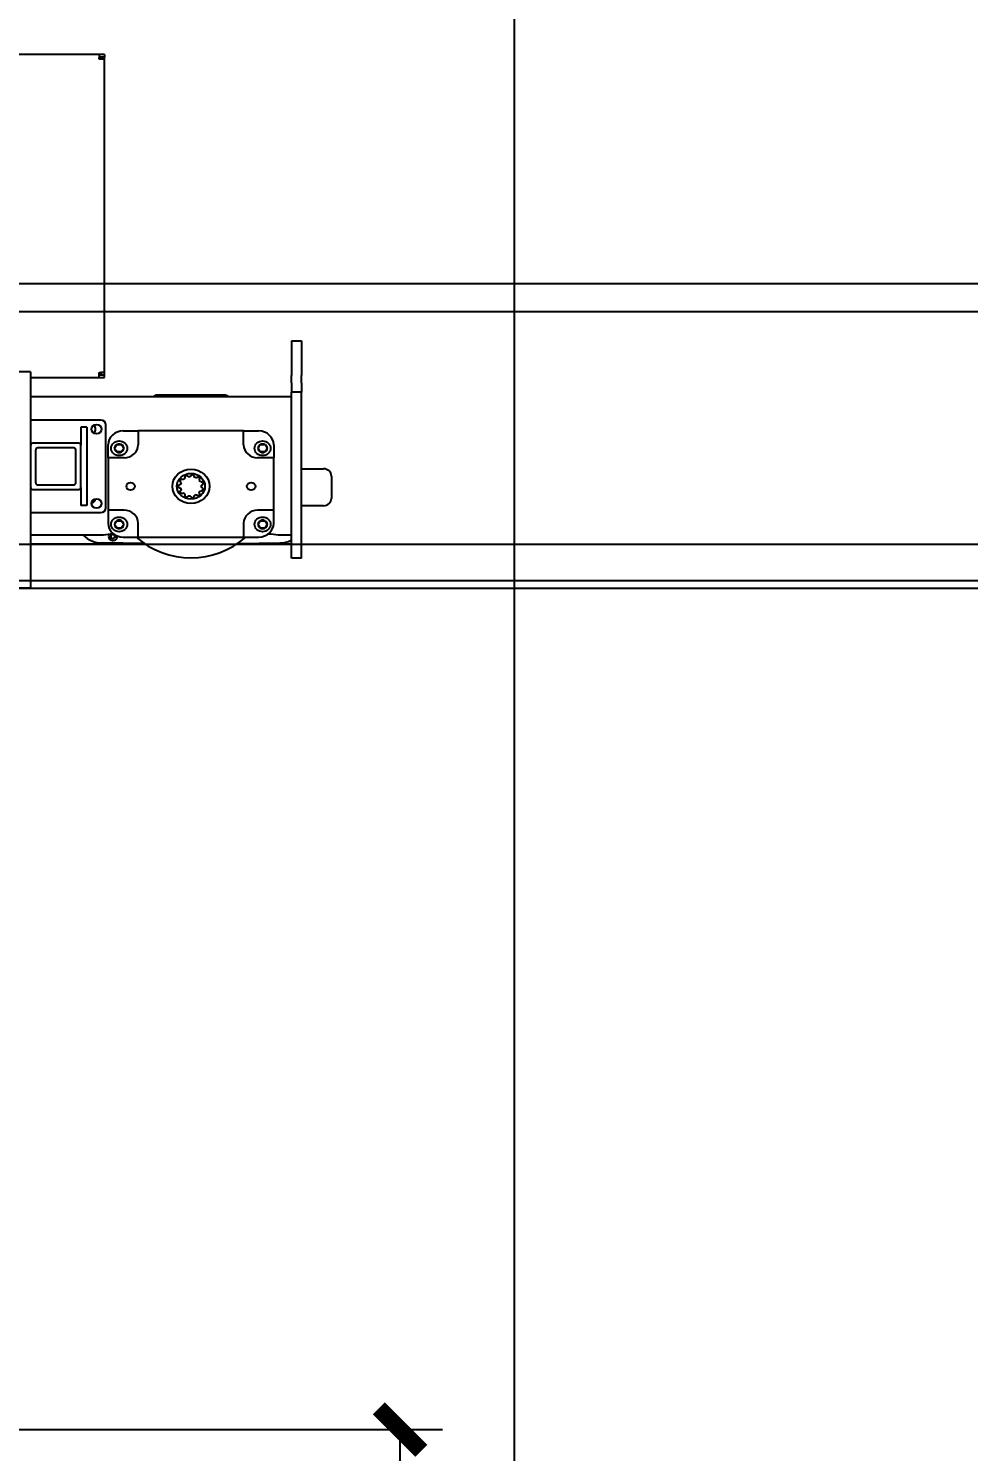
# Model space of a CAD drawing. Extents: x -1899985 to -450366, y 556196 to 2151267.
# Drawn here: x -664817 to -663710, y 580112 to 581788 of the extents above; entities that cross this region are included whole.
import ezdxf

# ---------------------------------------------------------------- set-up
doc = ezdxf.new("R2010")
doc.units = 0
doc.header["$LTSCALE"] = 1000
doc.header["$MEASUREMENT"] = 0
doc.linetypes.add('DOTE', pattern=[2.42, 2, -0.2, 0.02, -0.2])
doc.layers.get('Defpoints').update_dxf_attribs({"color": 210})
for name, color, linetype in [('A-AXIS-DOTE', 14, 'DOTE'), ('A-LIN-V', 9, 'Continuous'), ('N010122-0000118_', 7, 'Continuous'), ('N040301-0000177_', 7, 'Continuous'), ('N040413-0000113_', 7, 'Continuous'), ('N080101-0000117', 7, 'Continuous'), ('N080101-0000135', 7, 'Continuous'), ('N080101-0000141', 7, 'Continuous'), ('N090101-0000018_', 7, 'Continuous'), ('N090104-0000007_', 7, 'Continuous'), ('S-SB', 21, 'Continuous'), ('主', 7, 'Continuous'), ('主梁佹爮鏉', 7, 'Continuous'), ('取电臂1', 7, 'Continuous'), ('取电臂2', 7, 'Continuous'), ('取电臂配件1', 7, 'Continuous')]:
    doc.layers.add(name, color=color, linetype=linetype)
doc.styles.add('_TCH_DIM_T3', font='SIMPLEX', dxfattribs={"width": 0.705882, "bigfont": 'GBCBIG'})
doc.dimstyles.new('_TCH_ARCH&&50', dxfattribs={"dimtxt": 148.75, "dimasz": 50, "dimexe": 50, "dimexo": 50, "dimgap": 63.125, "dimtad": 1, "dimdec": 0, "dimzin": 0, "dimdsep": 46, "dimtxsty": '_TCH_DIM_T3', "dimblk": 'ARCHTICK', "dimcen": 0.09, "dimclrt": 7, "dimazin": 2, "dimtfac": 1, "dimtdec": 0, "dimtix": 1, "dimtmove": 2, "dimatfit": 3, "dimfxl": 0, "dimtolj": 1, "dimtzin": 0, "dimarcsym": 0})

# ---------------------------------------------------------------- blocks, each defined once
blk = doc.blocks.new('w432424324')
at = {"layer": 'A-AXIS-DOTE', "ltscale": 2}
blk.add_line((-759779.7, 577969.1), (-759779.7, 589505.1), dxfattribs=at)
blk = doc.blocks.new('rer34')
at = {"layer": 'A-LIN-V', "color": 1}
for p, q in [((1604014.2, -75770.7), (1595896.1, -75770.7)), ((1598289.9, -75803.4), (1604014.2, -75803.4)), ((1592562.4, -76077.3), (1605899.7, -76077.3)), ((1605899.7, -76120.8), (1598840.1, -76120.8)), ((1594075.6, -76129.5), (1605899.7, -76129.5))]:
    blk.add_line(p, q, dxfattribs=at)
at = {"layer": 'N010122-0000118_', "color": 1, "linetype": 'Continuous'}
for p, q in [((1599581.4, -75964.4), (1599583.8, -75960.2)), ((1599581.4, -75964.4), (1599581.4, -75964.5)), ((1599581.4, -75964.5), (1599581.4, -75964.6)), ((1599583.8, -75968.8), (1599581.4, -75964.6)), ((1599583.9, -75960.2), (1599583.8, -75960.2)), ((1599583.8, -75968.8), (1599583.9, -75968.8)), ((1599584, -75960.2), (1599583.9, -75960.2)), ((1599583.9, -75968.8), (1599584, -75968.8)), ((1599584, -75960.2), (1599588.8, -75960.2)), ((1599588.9, -75960.2), (1599588.8, -75960.2)), ((1599588.8, -75968.8), (1599588.9, -75968.8)), ((1599589, -75960.2), (1599588.9, -75960.2)), ((1599588.9, -75968.8), (1599589, -75968.8)), ((1599589, -75960.2), (1599591.4, -75964.4)), ((1599591.4, -75964.6), (1599589, -75968.8)), ((1599591.4, -75964.5), (1599591.4, -75964.4)), ((1599591.4, -75964.6), (1599591.4, -75964.5)), ((1599736.8, -75964.4), (1599736.7, -75964.5)), ((1599736.7, -75964.5), (1599736.8, -75964.6)), ((1599736.8, -75964.4), (1599739.2, -75960.2)), ((1599739.2, -75968.8), (1599736.8, -75964.6)), ((1599739.3, -75960.2), (1599739.2, -75960.2)), ((1599739.2, -75960.2), (1599739.2, -75960.2)), ((1599739.2, -75968.8), (1599739.2, -75968.8)), ((1599739.2, -75968.8), (1599739.3, -75968.8)), ((1599739.3, -75960.2), (1599744.1, -75960.2)), ((1599744.2, -75960.2), (1599744.1, -75960.2)), ((1599744.1, -75968.8), (1599744.2, -75968.8)), ((1599744.3, -75960.2), (1599744.2, -75960.2)), ((1599744.2, -75968.8), (1599744.3, -75968.8)), ((1599744.3, -75960.2), (1599746.7, -75964.4)), ((1599746.7, -75964.6), (1599744.3, -75968.8)), ((1599746.7, -75964.5), (1599746.7, -75964.4)), ((1599746.7, -75964.6), (1599746.7, -75964.5)), ((1599581.4, -76054.1), (1599583.8, -76049.9)), ((1599583.9, -76049.8), (1599583.8, -76049.9)), ((1599584, -76049.8), (1599583.9, -76049.8)), ((1599584, -76049.8), (1599588.8, -76049.8)), ((1599588.9, -76049.8), (1599588.8, -76049.8)), ((1599589, -76049.9), (1599588.9, -76049.8)), ((1599589, -76049.9), (1599591.4, -76054.1)), ((1599736.8, -76054.1), (1599739.2, -76049.9)), ((1599739.3, -76049.8), (1599739.2, -76049.8)), ((1599739.2, -76049.8), (1599739.2, -76049.9)), ((1599739.3, -76049.8), (1599744.1, -76049.8)), ((1599744.2, -76049.8), (1599744.1, -76049.8)), ((1599744.3, -76049.9), (1599744.2, -76049.8)), ((1599744.3, -76049.9), (1599746.7, -76054.1)), ((1599581.4, -76054.1), (1599581.4, -76054.2)), ((1599581.4, -76054.2), (1599581.4, -76054.3)), ((1599583.8, -76058.4), (1599581.4, -76054.3)), ((1599583.8, -76058.4), (1599583.9, -76058.5)), ((1599583.9, -76058.5), (1599584, -76058.5)), ((1599588.8, -76058.5), (1599588.9, -76058.5)), ((1599588.9, -76058.5), (1599589, -76058.4)), ((1599591.4, -76054.3), (1599589, -76058.4)), ((1599591.4, -76054.2), (1599591.4, -76054.1)), ((1599591.4, -76054.3), (1599591.4, -76054.2)), ((1599736.8, -76054.1), (1599736.7, -76054.2)), ((1599736.7, -76054.2), (1599736.8, -76054.3)), ((1599739.2, -76058.4), (1599736.8, -76054.3)), ((1599739.2, -76058.4), (1599739.2, -76058.5)), ((1599739.2, -76058.5), (1599739.3, -76058.5)), ((1599744.1, -76058.5), (1599744.2, -76058.5)), ((1599744.2, -76058.5), (1599744.3, -76058.4)), ((1599746.7, -76054.3), (1599744.3, -76058.4)), ((1599746.7, -76054.2), (1599746.7, -76054.1)), ((1599746.7, -76054.3), (1599746.7, -76054.2))]:
    blk.add_line(p, q, dxfattribs=at)
for centre in [(1599586.4, -75964.5), (1599741.7, -75964.5), (1599586.4, -76054.2), (1599741.7, -76054.2)]:
    blk.add_circle(centre, 8.7, dxfattribs=at)
for centre, radius, start, end in [((1599586.4, -75964.5), 4.97, 120.9642, 179.0358), ((1599586.4, -75964.5), 4.97, 180.9642, 239.0358), ((1599586.4, -75964.5), 4.97, 60.9642, 119.0358), ((1599586.4, -75964.5), 4.97, 240.9642, 299.0358), ((1599586.4, -77160.8), 1192, 89.884, 90.116), ((1599586.4, -75964.5), 4.97, 0.9642, 59.0358), ((1599586.4, -75964.5), 4.97, 300.9642, 359.0358), ((1599741.7, -75964.5), 4.97, 120.9642, 179.0358), ((1599741.7, -75964.5), 4.97, 180.9642, 239.0358), ((1599741.7, -75964.5), 4.97, 60.9642, 119.0358), ((1599741.7, -75964.5), 4.97, 240.9642, 299.0358), ((1599741.7, -77160.8), 1192, 89.884, 90.116), ((1599741.7, -75964.5), 4.97, 0.9642, 59.0358), ((1599741.7, -75964.5), 4.97, 300.9642, 359.0358), ((1599586.4, -76054.2), 4.97, 120.9642, 179.0358), ((1599586.4, -76054.2), 4.97, 60.9642, 119.0358), ((1599586.4, -76054.2), 4.97, 0.9642, 59.0358), ((1599741.7, -76054.2), 4.97, 120.9642, 179.0358), ((1599741.7, -76054.2), 4.97, 60.9642, 119.0358), ((1599741.7, -76054.2), 4.97, 0.9642, 59.0358), ((1599586.4, -76054.2), 4.97, 180.9642, 239.0358), ((1599586.4, -76054.2), 4.97, 240.9642, 299.0358), ((1599586.4, -77250.5), 1192, 89.884, 90.116), ((1599586.4, -76054.2), 4.97, 300.9642, 359.0358), ((1599741.7, -76054.2), 4.97, 180.9642, 239.0358), ((1599741.7, -76054.2), 4.97, 240.9642, 299.0358), ((1599741.7, -77250.5), 1192, 89.884, 90.116), ((1599741.7, -76054.2), 4.97, 300.9642, 359.0358)]:
    blk.add_arc(centre, radius, start, end, dxfattribs=at)
at = {"layer": 'N040301-0000177_', "color": 1, "linetype": 'Continuous'}
for p, q in [((1599772.8, -75838.1), (1599772.8, -75878.9)), ((1599772.8, -75838.1), (1599783.6, -75838.1)), ((1599783.6, -75838.1), (1599783.6, -75878.9)), ((1599772.8, -75887.6), (1599772.8, -75878.9)), ((1599783.6, -75887.6), (1599783.6, -75878.9)), ((1599772.8, -75887.6), (1599772.8, -75898.5)), ((1599783.6, -75887.6), (1599783.6, -75898.5)), ((1599772.8, -75909.3), (1599772.8, -75898.5)), ((1599783.6, -75898.5), (1599772.8, -75898.5)), ((1599772.8, -75914.2), (1599772.8, -75909.3)), ((1599783.6, -75909.3), (1599783.6, -75898.5)), ((1599783.6, -76083.3), (1599783.6, -75909.3)), ((1599772.8, -76083.3), (1599772.8, -76056.7)), ((1599772.8, -76094.1), (1599772.8, -76083.3)), ((1599783.6, -76094.1), (1599772.8, -76094.1)), ((1599783.6, -76094.1), (1599783.6, -76083.3))]:
    blk.add_line(p, q, dxfattribs=at)
at = {"layer": 'N040413-0000113_', "color": 1, "linetype": 'Continuous'}
for p, q in [((1599772.8, -75903.9), (1599490.6, -75903.9)), ((1599772.8, -75925.6), (1599772.8, -75914.2)), ((1599772.8, -76045.2), (1599772.8, -75925.6)), ((1599772.8, -76056.7), (1599772.8, -76045.2)), ((1599580.5, -76065.6), (1599579.8, -76065.6)), ((1599748.3, -76065.6), (1599747.6, -76065.6)), ((1599569.4, -76067), (1599490.6, -76067)), ((1599772.8, -76067), (1599758.7, -76067))]:
    blk.add_line(p, q, dxfattribs=at)
for centre, radius, start, end in [((1599555.4, -75941.9), 5.49, 307.1806, 52.7288), ((1599555.4, -76023.5), 5.49, 282.328, 351.1882), ((1599579.2, -76100.7), 35.1, 88.986, 106.1217), ((1599748.9, -76100.6), 35, 73.8606, 91.0317)]:
    blk.add_arc(centre, radius, start, end, dxfattribs=at)
at = {"layer": 'N080101-0000117', "color": 1, "linetype": 'Continuous'}
for p, q in [((1599783.6, -75988.7), (1599807.5, -75988.7)), ((1599816.2, -75997.4), (1599816.2, -76023.5)), ((1599807.5, -76032.2), (1599783.6, -76032.2))]:
    blk.add_line(p, q, dxfattribs=at)
for centre, start, end in [((1599807.5, -75997.4), 360, 90), ((1599807.5, -76023.5), 270, 360)]:
    blk.add_arc(centre, 8.7, start, end, dxfattribs=at)
at = {"layer": 'N080101-0000135', "color": 1, "linetype": 'Continuous'}
for p, q in [((1599564.9, -75500.6), (1598869.7, -75500.6)), ((1599564.9, -75500.6), (1599564.9, -75504.7)), ((1599570.6, -75500.6), (1599564.9, -75500.6)), ((1599570.6, -75503.9), (1599564.9, -75503.9)), ((1599566.5, -75504.7), (1599564.9, -75506.3)), ((1599564.9, -75506.3), (1599564.9, -75504.7)), ((1599564.9, -75506.3), (1599566.5, -75504.7)), ((1599566.5, -75506.3), (1599564.9, -75506.3)), ((1599570.6, -75506.3), (1599566.5, -75506.3)), ((1599567.3, -75503.9), (1599570.6, -75503.9)), ((1599567.3, -75506.3), (1599567.3, -75503.9)), ((1599570.6, -75500.6), (1599570.6, -75503.9)), ((1599570.6, -75506.3), (1599570.6, -75503.9)), ((1599570.6, -75875.4), (1599570.6, -75506.3)), ((1599490.6, -75881.1), (1599564.9, -75881.1)), ((1599566.5, -75877), (1599564.9, -75875.4)), ((1599564.9, -75875.4), (1599566.5, -75875.4)), ((1599564.9, -75877), (1599564.9, -75875.4)), ((1599566.5, -75877), (1599564.9, -75875.4)), ((1599564.9, -75881.1), (1599564.9, -75877)), ((1599564.9, -75877.8), (1599570.6, -75877.8)), ((1599564.9, -75881.1), (1599570.6, -75881.1)), ((1599570.6, -75875.4), (1599566.5, -75875.4)), ((1599567.3, -75877.8), (1599567.3, -75875.4)), ((1599567.3, -75877.8), (1599570.6, -75877.8)), ((1599570.6, -75877.8), (1599570.6, -75875.4)), ((1599570.6, -75881.1), (1599570.6, -75877.8))]:
    blk.add_line(p, q, dxfattribs=at)
for points in [[(1599566.5, -75504.7), (1599566.7, -75504.6), (1599566.9, -75504.4), (1599567.2, -75504.2), (1599567.3, -75504), (1599567.3, -75503.9)], [(1599567.3, -75503.9), (1599567.2, -75503.9), (1599567, -75504), (1599566.8, -75504.3), (1599566.6, -75504.5), (1599566.5, -75504.7)], [(1599567.3, -75877.8), (1599567.3, -75877.7), (1599567.2, -75877.5), (1599566.9, -75877.3), (1599566.7, -75877.1), (1599566.5, -75877)], [(1599566.5, -75877), (1599566.6, -75877.2), (1599566.8, -75877.4), (1599567, -75877.7), (1599567.2, -75877.8), (1599567.3, -75877.8)]]:
    blk.add_open_spline(points, degree=3, knots=[0, 0, 0, 0, 0.5, 0.5, 1, 1, 1, 1], dxfattribs=at)
at = {"layer": 'N080101-0000141', "color": 1, "linetype": 'Continuous'}
for p, q in [((1599624.2, -75903.2), (1599623.5, -75903.9)), ((1599637.8, -75901.8), (1599627.5, -75901.8)), ((1599690.3, -75901.8), (1599637.8, -75901.8)), ((1599700.6, -75901.8), (1599690.3, -75901.8)), ((1599704.6, -75903.9), (1599703.9, -75903.2)), ((1599579.6, -76065.8), (1599577.2, -76067.1)), ((1599581.9, -76067.1), (1599579.6, -76065.8)), ((1599613.4, -76076.7), (1599567.9, -76076)), ((1599577.2, -76067.1), (1599577.2, -76069.8)), ((1599577.2, -76069.8), (1599579.6, -76071.2)), ((1599579.6, -76071.2), (1599581.9, -76069.8)), ((1599581.9, -76069.8), (1599581.9, -76067.1)), ((1599714.7, -76076.7), (1599760.2, -76076))]:
    blk.add_line(p, q, dxfattribs=at)
for centre, radius, start, end in [((1599627.5, -75906.5), 4.69, 90, 135), ((1599700.6, -75906.5), 4.69, 45, 90), ((1599579.6, -76068.5), 4.69, 145.6871, 180), ((1599579.6, -76068.5), 2.35, 60, 120), ((1599568.3, -76047.8), 28.2, 222.7614, 269.1549), ((1599579.6, -76068.5), 4.69, 180, 8.5603), ((1599579.6, -76068.5), 2.35, 120, 180), ((1599579.6, -76068.5), 2.35, 180, 240), ((1599579.6, -76068.5), 2.35, 240, 300), ((1599579.6, -76068.5), 2.35, 360, 60), ((1599579.6, -76068.5), 2.35, 300, 360), ((1599759.8, -76047.8), 28.2, 270.8451, 297.3645)]:
    blk.add_arc(centre, radius, start, end, dxfattribs=at)
at = {"layer": 'N090101-0000018_', "color": 1, "linetype": 'Continuous'}
blk.add_circle((1599664.1, -76009.3), 15.2, dxfattribs=at)
for radius, start, end in [(11.4, 125.2677, 136.5505), (11.4, 92.5404, 103.8232), (11.4, 59.8132, 71.0959), (11.4, 27.0859, 38.3687), (11.4, 157.995, 169.2777), (11.4, 190.7223, 202.005), (11.4, 223.4495, 234.7323), (11.4, 288.9041, 300.1868), (11.4, 321.6313, 332.9141), (11.4, 354.3586, 5.6414), (11.4, 256.1768, 267.4596), (84.2, 225.2087, 314.7913)]:
    blk.add_arc((1599664.1, -76009.3), radius, start, end, dxfattribs=at)
for points, knots in [([(1599652.6, -76002), (1599652.6, -76002), (1599652.5, -76002.1), (1599652.5, -76002.1), (1599652.4, -76002.2), (1599652.4, -76002.3), (1599652.3, -76002.4), (1599652.3, -76002.5), (1599652.2, -76002.6), (1599652.1, -76002.8), (1599652.2, -76003), (1599652.2, -76003.1), (1599652.3, -76003.3), (1599652.3, -76003.4), (1599652.4, -76003.5), (1599652.4, -76003.6), (1599652.5, -76003.7), (1599652.5, -76003.8), (1599652.6, -76003.9), (1599652.6, -76003.9), (1599652.7, -76004), (1599652.8, -76004.1), (1599652.8, -76004.3), (1599652.9, -76004.4), (1599653.1, -76004.6), (1599653.2, -76004.7), (1599653.3, -76004.8), (1599653.4, -76004.9), (1599653.4, -76005), (1599653.4, -76005)], [0, 0, 0, 0, 0.030031, 0.057917, 0.085803, 0.113689, 0.141575, 0.169461, 0.197347, 0.264587, 0.333231, 0.367307, 0.400787, 0.433669, 0.465954, 0.497642, 0.528733, 0.559227, 0.589124, 0.618424, 0.647126, 0.675232, 0.72555, 0.777765, 0.827592, 0.87503, 0.920079, 0.96274, 1, 1, 1, 1]), ([(1599655.7, -76001.5), (1599655.7, -76001.4), (1599655.6, -76001.4), (1599655.4, -76001.4), (1599655.3, -76001.3), (1599655.1, -76001.3), (1599654.9, -76001.3), (1599654.8, -76001.2), (1599654.6, -76001.2), (1599654.5, -76001.2), (1599654.4, -76001.2), (1599654.3, -76001.2), (1599654.2, -76001.2), (1599654.1, -76001.2), (1599654, -76001.2), (1599653.9, -76001.2), (1599653.7, -76001.2), (1599653.6, -76001.2), (1599653.5, -76001.2), (1599653.3, -76001.2), (1599653.1, -76001.2), (1599653, -76001.4), (1599652.9, -76001.5), (1599652.9, -76001.6), (1599652.8, -76001.6), (1599652.8, -76001.7), (1599652.7, -76001.8), (1599652.6, -76001.9), (1599652.6, -76001.9), (1599652.6, -76002)], [0, 0, 0, 0, 0.043667, 0.086696, 0.132113, 0.179919, 0.230113, 0.282695, 0.329053, 0.357251, 0.386045, 0.415437, 0.445425, 0.476011, 0.507194, 0.538974, 0.571351, 0.604325, 0.637896, 0.672065, 0.749153, 0.806943, 0.834829, 0.862715, 0.890601, 0.918487, 0.946373, 0.974259, 1, 1, 1, 1]), ([(1599658.4, -75996.9), (1599658.4, -75997), (1599658.3, -75997), (1599658.2, -75997), (1599658.1, -75997.1), (1599658, -75997.1), (1599657.9, -75997.2), (1599657.9, -75997.2), (1599657.7, -75997.3), (1599657.6, -75997.4), (1599657.5, -75997.6), (1599657.5, -75997.7), (1599657.5, -75997.9), (1599657.4, -75998), (1599657.4, -75998.1), (1599657.4, -75998.2), (1599657.4, -75998.3), (1599657.4, -75998.4), (1599657.4, -75998.5), (1599657.4, -75998.6), (1599657.4, -75998.7), (1599657.4, -75998.9), (1599657.4, -75999), (1599657.4, -75999.2), (1599657.4, -75999.4), (1599657.4, -75999.5), (1599657.4, -75999.7), (1599657.4, -75999.9), (1599657.4, -75999.9), (1599657.4, -76000)], [0, 0, 0, 0, 0.030031, 0.057917, 0.085803, 0.113689, 0.141575, 0.169461, 0.197347, 0.264587, 0.333231, 0.367307, 0.400787, 0.433669, 0.465954, 0.497642, 0.528733, 0.559227, 0.589124, 0.618424, 0.647126, 0.675232, 0.72555, 0.777765, 0.827592, 0.87503, 0.920079, 0.96274, 1, 1, 1, 1]), ([(1599661.3, -75998.2), (1599661.3, -75998.2), (1599661.2, -75998.1), (1599661.1, -75998), (1599661, -75997.9), (1599660.9, -75997.7), (1599660.8, -75997.6), (1599660.6, -75997.5), (1599660.5, -75997.4), (1599660.4, -75997.3), (1599660.3, -75997.3), (1599660.3, -75997.2), (1599660.2, -75997.1), (1599660.1, -75997.1), (1599660, -75997), (1599659.9, -75996.9), (1599659.8, -75996.9), (1599659.7, -75996.8), (1599659.6, -75996.8), (1599659.5, -75996.7), (1599659.3, -75996.6), (1599659.1, -75996.7), (1599658.9, -75996.7), (1599658.8, -75996.7), (1599658.8, -75996.8), (1599658.7, -75996.8), (1599658.6, -75996.9), (1599658.5, -75996.9), (1599658.4, -75996.9), (1599658.4, -75996.9)], [0, 0, 0, 0, 0.043667, 0.086696, 0.132113, 0.179919, 0.230113, 0.282695, 0.329053, 0.357251, 0.386045, 0.415437, 0.445425, 0.476011, 0.507194, 0.538974, 0.571351, 0.604325, 0.637896, 0.672065, 0.749153, 0.806943, 0.834829, 0.862715, 0.890601, 0.918487, 0.946373, 0.974259, 1, 1, 1, 1]), ([(1599666, -75995.9), (1599666, -75995.8), (1599665.9, -75995.8), (1599665.8, -75995.8), (1599665.7, -75995.8), (1599665.6, -75995.8), (1599665.5, -75995.8), (1599665.4, -75995.8), (1599665.3, -75995.8), (1599665.1, -75995.8), (1599664.9, -75995.9), (1599664.8, -75996), (1599664.7, -75996.1), (1599664.6, -75996.2), (1599664.6, -75996.3), (1599664.5, -75996.4), (1599664.4, -75996.5), (1599664.3, -75996.5), (1599664.3, -75996.6), (1599664.2, -75996.7), (1599664.2, -75996.8), (1599664.1, -75996.9), (1599664, -75997), (1599663.9, -75997.2), (1599663.8, -75997.3), (1599663.7, -75997.5), (1599663.7, -75997.6), (1599663.6, -75997.8), (1599663.6, -75997.9), (1599663.6, -75997.9)], [0, 0, 0, 0, 0.030031, 0.057917, 0.085803, 0.113689, 0.141575, 0.169461, 0.197347, 0.264587, 0.333231, 0.367307, 0.400787, 0.433669, 0.465954, 0.497642, 0.528733, 0.559227, 0.589124, 0.618424, 0.647126, 0.675232, 0.72555, 0.777765, 0.827592, 0.87503, 0.920079, 0.96274, 1, 1, 1, 1]), ([(1599667.8, -75998.5), (1599667.8, -75998.5), (1599667.7, -75998.4), (1599667.7, -75998.2), (1599667.7, -75998), (1599667.7, -75997.9), (1599667.6, -75997.7), (1599667.6, -75997.5), (1599667.5, -75997.4), (1599667.5, -75997.3), (1599667.5, -75997.2), (1599667.4, -75997.1), (1599667.4, -75997), (1599667.3, -75996.9), (1599667.3, -75996.8), (1599667.3, -75996.7), (1599667.2, -75996.6), (1599667.2, -75996.4), (1599667.1, -75996.3), (1599667, -75996.2), (1599666.9, -75996), (1599666.7, -75996), (1599666.6, -75995.9), (1599666.5, -75995.9), (1599666.4, -75995.9), (1599666.3, -75995.9), (1599666.2, -75995.9), (1599666.1, -75995.9), (1599666, -75995.9), (1599666, -75995.9)], [0, 0, 0, 0, 0.043667, 0.086696, 0.132113, 0.179919, 0.230113, 0.282695, 0.329053, 0.357251, 0.386045, 0.415437, 0.445425, 0.476011, 0.507194, 0.538974, 0.571351, 0.604325, 0.637896, 0.672065, 0.749153, 0.806943, 0.834829, 0.862715, 0.890601, 0.918487, 0.946373, 0.974259, 1, 1, 1, 1]), ([(1599673, -75999), (1599673, -75999), (1599672.9, -75999), (1599672.8, -75998.9), (1599672.8, -75998.8), (1599672.7, -75998.8), (1599672.6, -75998.7), (1599672.5, -75998.7), (1599672.4, -75998.6), (1599672.2, -75998.5), (1599672, -75998.5), (1599671.9, -75998.5), (1599671.8, -75998.6), (1599671.6, -75998.6), (1599671.5, -75998.6), (1599671.4, -75998.7), (1599671.3, -75998.7), (1599671.2, -75998.7), (1599671.1, -75998.8), (1599671, -75998.8), (1599670.9, -75998.8), (1599670.8, -75998.9), (1599670.7, -75999), (1599670.5, -75999), (1599670.3, -75999.1), (1599670.2, -75999.2), (1599670.1, -75999.3), (1599669.9, -75999.4), (1599669.9, -75999.4), (1599669.8, -75999.4)], [0, 0, 0, 0, 0.030031, 0.057917, 0.085803, 0.113689, 0.141575, 0.169461, 0.197347, 0.264587, 0.333231, 0.367307, 0.400787, 0.433669, 0.465954, 0.497642, 0.528733, 0.559227, 0.589124, 0.618424, 0.647126, 0.675232, 0.72555, 0.777765, 0.827592, 0.87503, 0.920079, 0.96274, 1, 1, 1, 1]), ([(1599673, -76002.2), (1599673.1, -76002.2), (1599673.1, -76002.1), (1599673.2, -76001.9), (1599673.2, -76001.8), (1599673.3, -76001.6), (1599673.3, -76001.5), (1599673.4, -76001.3), (1599673.4, -76001.2), (1599673.5, -76001), (1599673.5, -76000.9), (1599673.5, -76000.8), (1599673.5, -76000.7), (1599673.6, -76000.6), (1599673.6, -76000.5), (1599673.6, -76000.4), (1599673.6, -76000.3), (1599673.6, -76000.2), (1599673.6, -76000.1), (1599673.7, -75999.9), (1599673.7, -75999.7), (1599673.5, -75999.5), (1599673.4, -75999.4), (1599673.3, -75999.4), (1599673.3, -75999.3), (1599673.2, -75999.2), (1599673.1, -75999.2), (1599673.1, -75999.1), (1599673, -75999.1), (1599673, -75999)], [0, 0, 0, 0, 0.043667, 0.086696, 0.132113, 0.179919, 0.230113, 0.282695, 0.329053, 0.357251, 0.386045, 0.415437, 0.445425, 0.476011, 0.507194, 0.538974, 0.571351, 0.604325, 0.637896, 0.672065, 0.749153, 0.806943, 0.834829, 0.862715, 0.890601, 0.918487, 0.946373, 0.974259, 1, 1, 1, 1]), ([(1599677.1, -76005.5), (1599677.1, -76005.5), (1599677.1, -76005.4), (1599677.1, -76005.3), (1599677, -76005.2), (1599677, -76005.1), (1599677, -76005), (1599677, -76004.9), (1599676.9, -76004.8), (1599676.8, -76004.6), (1599676.6, -76004.5), (1599676.5, -76004.5), (1599676.4, -76004.4), (1599676.2, -76004.4), (1599676.1, -76004.4), (1599676, -76004.3), (1599675.9, -76004.3), (1599675.8, -76004.3), (1599675.7, -76004.3), (1599675.6, -76004.2), (1599675.5, -76004.2), (1599675.4, -76004.2), (1599675.2, -76004.2), (1599675, -76004.2), (1599674.9, -76004.1), (1599674.7, -76004.1), (1599674.5, -76004.1), (1599674.4, -76004.1), (1599674.3, -76004.1), (1599674.3, -76004.1)], [0, 0, 0, 0, 0.030031, 0.057917, 0.085803, 0.113689, 0.141575, 0.169461, 0.197347, 0.264587, 0.333231, 0.367307, 0.400787, 0.433669, 0.465954, 0.497642, 0.528733, 0.559227, 0.589124, 0.618424, 0.647126, 0.675232, 0.72555, 0.777765, 0.827592, 0.87503, 0.920079, 0.96274, 1, 1, 1, 1]), ([(1599652.8, -76007.2), (1599652.8, -76007.2), (1599652.7, -76007.2), (1599652.5, -76007.3), (1599652.4, -76007.3), (1599652.2, -76007.4), (1599652, -76007.5), (1599651.9, -76007.5), (1599651.7, -76007.6), (1599651.6, -76007.7), (1599651.5, -76007.7), (1599651.4, -76007.8), (1599651.3, -76007.8), (1599651.2, -76007.9), (1599651.2, -76007.9), (1599651.1, -76008), (1599651, -76008), (1599650.9, -76008.1), (1599650.8, -76008.2), (1599650.6, -76008.3), (1599650.5, -76008.4), (1599650.4, -76008.6), (1599650.4, -76008.7), (1599650.4, -76008.8), (1599650.4, -76008.9), (1599650.4, -76009), (1599650.4, -76009.1), (1599650.4, -76009.2), (1599650.4, -76009.3), (1599650.4, -76009.3)], [0, 0, 0, 0, 0.043667, 0.086696, 0.132113, 0.179919, 0.230113, 0.282695, 0.329053, 0.357251, 0.386045, 0.415437, 0.445425, 0.476011, 0.507194, 0.538974, 0.571351, 0.604325, 0.637896, 0.672065, 0.749153, 0.806943, 0.834829, 0.862715, 0.890601, 0.918487, 0.946373, 0.974259, 1, 1, 1, 1]), ([(1599650.4, -76009.3), (1599650.4, -76009.4), (1599650.4, -76009.4), (1599650.4, -76009.5), (1599650.4, -76009.6), (1599650.4, -76009.7), (1599650.4, -76009.8), (1599650.4, -76009.9), (1599650.4, -76010.1), (1599650.5, -76010.3), (1599650.6, -76010.4), (1599650.8, -76010.5), (1599650.9, -76010.6), (1599651, -76010.6), (1599651.1, -76010.7), (1599651.2, -76010.8), (1599651.3, -76010.8), (1599651.4, -76010.9), (1599651.5, -76010.9), (1599651.5, -76011), (1599651.6, -76011), (1599651.8, -76011.1), (1599651.9, -76011.1), (1599652.1, -76011.2), (1599652.2, -76011.3), (1599652.4, -76011.3), (1599652.5, -76011.4), (1599652.7, -76011.4), (1599652.8, -76011.5), (1599652.8, -76011.5)], [0, 0, 0, 0, 0.030031, 0.057917, 0.085803, 0.113689, 0.141575, 0.169461, 0.197347, 0.264587, 0.333231, 0.367307, 0.400787, 0.433669, 0.465954, 0.497642, 0.528733, 0.559227, 0.589124, 0.618424, 0.647126, 0.675232, 0.72555, 0.777765, 0.827592, 0.87503, 0.920079, 0.96274, 1, 1, 1, 1]), ([(1599653.4, -76013.6), (1599653.4, -76013.7), (1599653.3, -76013.7), (1599653.2, -76013.9), (1599653.1, -76014), (1599653, -76014.1), (1599652.9, -76014.3), (1599652.8, -76014.4), (1599652.8, -76014.5), (1599652.7, -76014.7), (1599652.6, -76014.7), (1599652.6, -76014.8), (1599652.5, -76014.9), (1599652.5, -76015), (1599652.4, -76015.1), (1599652.4, -76015.2), (1599652.3, -76015.3), (1599652.3, -76015.4), (1599652.2, -76015.6), (1599652.2, -76015.7), (1599652.1, -76015.9), (1599652.2, -76016.1), (1599652.3, -76016.2), (1599652.3, -76016.3), (1599652.4, -76016.4), (1599652.4, -76016.5), (1599652.5, -76016.5), (1599652.5, -76016.6), (1599652.6, -76016.7), (1599652.6, -76016.7)], [0, 0, 0, 0, 0.043667, 0.086696, 0.132113, 0.179919, 0.230113, 0.282695, 0.329053, 0.357251, 0.386045, 0.415437, 0.445425, 0.476011, 0.507194, 0.538974, 0.571351, 0.604325, 0.637896, 0.672065, 0.749153, 0.806943, 0.834829, 0.862715, 0.890601, 0.918487, 0.946373, 0.974259, 1, 1, 1, 1]), ([(1599652.6, -76016.7), (1599652.6, -76016.7), (1599652.7, -76016.8), (1599652.7, -76016.9), (1599652.8, -76017), (1599652.8, -76017), (1599652.9, -76017.1), (1599652.9, -76017.2), (1599653, -76017.3), (1599653.2, -76017.5), (1599653.4, -76017.5), (1599653.5, -76017.5), (1599653.6, -76017.5), (1599653.8, -76017.5), (1599653.9, -76017.5), (1599654, -76017.5), (1599654.1, -76017.5), (1599654.2, -76017.5), (1599654.3, -76017.5), (1599654.4, -76017.5), (1599654.5, -76017.5), (1599654.6, -76017.5), (1599654.8, -76017.4), (1599655, -76017.4), (1599655.2, -76017.4), (1599655.3, -76017.3), (1599655.5, -76017.3), (1599655.6, -76017.3), (1599655.7, -76017.2), (1599655.7, -76017.2)], [0, 0, 0, 0, 0.030031, 0.057917, 0.085803, 0.113689, 0.141575, 0.169461, 0.197347, 0.264587, 0.333231, 0.367307, 0.400787, 0.433669, 0.465954, 0.497642, 0.528733, 0.559227, 0.589124, 0.618424, 0.647126, 0.675232, 0.72555, 0.777765, 0.827592, 0.87503, 0.920079, 0.96274, 1, 1, 1, 1]), ([(1599657.4, -76018.7), (1599657.4, -76018.7), (1599657.4, -76018.8), (1599657.4, -76019), (1599657.4, -76019.2), (1599657.4, -76019.3), (1599657.4, -76019.5), (1599657.4, -76019.7), (1599657.4, -76019.8), (1599657.4, -76020), (1599657.4, -76020.1), (1599657.4, -76020.2), (1599657.4, -76020.3), (1599657.4, -76020.4), (1599657.4, -76020.5), (1599657.4, -76020.6), (1599657.4, -76020.7), (1599657.5, -76020.8), (1599657.5, -76021), (1599657.5, -76021.1), (1599657.6, -76021.3), (1599657.7, -76021.4), (1599657.9, -76021.5), (1599658, -76021.5), (1599658, -76021.6), (1599658.1, -76021.6), (1599658.2, -76021.7), (1599658.3, -76021.7), (1599658.4, -76021.7), (1599658.4, -76021.7)], [0, 0, 0, 0, 0.043667, 0.086696, 0.132113, 0.179919, 0.230113, 0.282695, 0.329053, 0.357251, 0.386045, 0.415437, 0.445425, 0.476011, 0.507194, 0.538974, 0.571351, 0.604325, 0.637896, 0.672065, 0.749153, 0.806943, 0.834829, 0.862715, 0.890601, 0.918487, 0.946373, 0.974259, 1, 1, 1, 1]), ([(1599669.8, -76019.2), (1599669.9, -76019.3), (1599669.9, -76019.3), (1599670.1, -76019.4), (1599670.2, -76019.5), (1599670.4, -76019.6), (1599670.5, -76019.7), (1599670.7, -76019.7), (1599670.8, -76019.8), (1599670.9, -76019.8), (1599671, -76019.9), (1599671.1, -76019.9), (1599671.2, -76019.9), (1599671.3, -76020), (1599671.4, -76020), (1599671.5, -76020.1), (1599671.7, -76020.1), (1599671.8, -76020.1), (1599671.9, -76020.2), (1599672.1, -76020.2), (1599672.3, -76020.2), (1599672.4, -76020.1), (1599672.5, -76020), (1599672.6, -76020), (1599672.7, -76019.9), (1599672.8, -76019.8), (1599672.8, -76019.8), (1599672.9, -76019.7), (1599673, -76019.7), (1599673, -76019.6)], [0, 0, 0, 0, 0.043667, 0.086696, 0.132113, 0.179919, 0.230113, 0.282695, 0.329053, 0.357251, 0.386045, 0.415437, 0.445425, 0.476011, 0.507194, 0.538974, 0.571351, 0.604325, 0.637896, 0.672065, 0.749153, 0.806943, 0.834829, 0.862715, 0.890601, 0.918487, 0.946373, 0.974259, 1, 1, 1, 1]), ([(1599673, -76019.6), (1599673, -76019.6), (1599673.1, -76019.6), (1599673.1, -76019.5), (1599673.2, -76019.4), (1599673.3, -76019.4), (1599673.4, -76019.3), (1599673.4, -76019.2), (1599673.5, -76019.1), (1599673.7, -76019), (1599673.7, -76018.8), (1599673.6, -76018.6), (1599673.6, -76018.5), (1599673.6, -76018.4), (1599673.6, -76018.3), (1599673.6, -76018.1), (1599673.6, -76018), (1599673.5, -76017.9), (1599673.5, -76017.8), (1599673.5, -76017.7), (1599673.5, -76017.6), (1599673.4, -76017.5), (1599673.4, -76017.4), (1599673.3, -76017.2), (1599673.3, -76017), (1599673.2, -76016.9), (1599673.2, -76016.7), (1599673.1, -76016.6), (1599673.1, -76016.5), (1599673, -76016.4)], [0, 0, 0, 0, 0.030031, 0.057917, 0.085803, 0.113689, 0.141575, 0.169461, 0.197347, 0.264587, 0.333231, 0.367307, 0.400787, 0.433669, 0.465954, 0.497642, 0.528733, 0.559227, 0.589124, 0.618424, 0.647126, 0.675232, 0.72555, 0.777765, 0.827592, 0.87503, 0.920079, 0.96274, 1, 1, 1, 1]), ([(1599674.3, -76014.6), (1599674.3, -76014.6), (1599674.4, -76014.6), (1599674.6, -76014.6), (1599674.7, -76014.5), (1599674.9, -76014.5), (1599675.1, -76014.5), (1599675.3, -76014.5), (1599675.4, -76014.5), (1599675.5, -76014.4), (1599675.6, -76014.4), (1599675.7, -76014.4), (1599675.8, -76014.4), (1599675.9, -76014.4), (1599676, -76014.3), (1599676.2, -76014.3), (1599676.3, -76014.3), (1599676.4, -76014.2), (1599676.5, -76014.2), (1599676.7, -76014.2), (1599676.8, -76014.1), (1599676.9, -76013.9), (1599677, -76013.7), (1599677, -76013.6), (1599677, -76013.6), (1599677.1, -76013.5), (1599677.1, -76013.4), (1599677.1, -76013.3), (1599677.1, -76013.2), (1599677.1, -76013.2)], [0, 0, 0, 0, 0.043667, 0.086696, 0.132113, 0.179919, 0.230113, 0.282695, 0.329053, 0.357251, 0.386045, 0.415437, 0.445425, 0.476011, 0.507194, 0.538974, 0.571351, 0.604325, 0.637896, 0.672065, 0.749153, 0.806943, 0.834829, 0.862715, 0.890601, 0.918487, 0.946373, 0.974259, 1, 1, 1, 1]), ([(1599675.5, -76008.2), (1599675.5, -76008.2), (1599675.6, -76008.1), (1599675.7, -76008), (1599675.8, -76008), (1599676, -76007.9), (1599676.1, -76007.7), (1599676.3, -76007.6), (1599676.4, -76007.5), (1599676.5, -76007.4), (1599676.5, -76007.4), (1599676.6, -76007.3), (1599676.7, -76007.2), (1599676.8, -76007.1), (1599676.8, -76007.1), (1599676.9, -76007), (1599677, -76006.9), (1599677.1, -76006.8), (1599677.1, -76006.7), (1599677.3, -76006.6), (1599677.4, -76006.4), (1599677.3, -76006.2), (1599677.3, -76006.1), (1599677.3, -76006), (1599677.2, -76005.9), (1599677.2, -76005.8), (1599677.2, -76005.7), (1599677.2, -76005.6), (1599677.1, -76005.5), (1599677.1, -76005.5)], [0, 0, 0, 0, 0.043667, 0.086696, 0.132113, 0.179919, 0.230113, 0.282695, 0.329053, 0.357251, 0.386045, 0.415437, 0.445425, 0.476011, 0.507194, 0.538974, 0.571351, 0.604325, 0.637896, 0.672065, 0.749153, 0.806943, 0.834829, 0.862715, 0.890601, 0.918487, 0.946373, 0.974259, 1, 1, 1, 1]), ([(1599677.1, -76013.2), (1599677.1, -76013.1), (1599677.2, -76013.1), (1599677.2, -76013), (1599677.2, -76012.9), (1599677.2, -76012.8), (1599677.3, -76012.7), (1599677.3, -76012.6), (1599677.3, -76012.5), (1599677.4, -76012.3), (1599677.2, -76012.1), (1599677.1, -76012), (1599677.1, -76011.9), (1599677, -76011.8), (1599676.9, -76011.7), (1599676.8, -76011.6), (1599676.8, -76011.5), (1599676.7, -76011.4), (1599676.6, -76011.4), (1599676.5, -76011.3), (1599676.5, -76011.2), (1599676.4, -76011.1), (1599676.2, -76011), (1599676.1, -76010.9), (1599676, -76010.8), (1599675.8, -76010.7), (1599675.7, -76010.6), (1599675.6, -76010.5), (1599675.5, -76010.5), (1599675.5, -76010.5)], [0, 0, 0, 0, 0.030031, 0.057917, 0.085803, 0.113689, 0.141575, 0.169461, 0.197347, 0.264587, 0.333231, 0.367307, 0.400787, 0.433669, 0.465954, 0.497642, 0.528733, 0.559227, 0.589124, 0.618424, 0.647126, 0.675232, 0.72555, 0.777765, 0.827592, 0.87503, 0.920079, 0.96274, 1, 1, 1, 1]), ([(1599658.4, -76021.7), (1599658.4, -76021.8), (1599658.5, -76021.8), (1599658.6, -76021.8), (1599658.7, -76021.9), (1599658.8, -76021.9), (1599658.9, -76021.9), (1599659, -76022), (1599659.1, -76022), (1599659.3, -76022.1), (1599659.5, -76022), (1599659.6, -76021.9), (1599659.7, -76021.8), (1599659.8, -76021.8), (1599659.9, -76021.7), (1599660, -76021.7), (1599660.1, -76021.6), (1599660.2, -76021.5), (1599660.3, -76021.5), (1599660.3, -76021.4), (1599660.4, -76021.3), (1599660.5, -76021.3), (1599660.6, -76021.2), (1599660.8, -76021), (1599660.9, -76020.9), (1599661, -76020.8), (1599661.1, -76020.7), (1599661.2, -76020.6), (1599661.3, -76020.5), (1599661.3, -76020.5)], [0, 0, 0, 0, 0.030031, 0.057917, 0.085803, 0.113689, 0.141575, 0.169461, 0.197347, 0.264587, 0.333231, 0.367307, 0.400787, 0.433669, 0.465954, 0.497642, 0.528733, 0.559227, 0.589124, 0.618424, 0.647126, 0.675232, 0.72555, 0.777765, 0.827592, 0.87503, 0.920079, 0.96274, 1, 1, 1, 1]), ([(1599663.6, -76020.8), (1599663.6, -76020.8), (1599663.6, -76020.9), (1599663.7, -76021.1), (1599663.8, -76021.2), (1599663.8, -76021.4), (1599663.9, -76021.5), (1599664, -76021.7), (1599664.1, -76021.8), (1599664.2, -76021.9), (1599664.2, -76022), (1599664.3, -76022.1), (1599664.4, -76022.1), (1599664.4, -76022.2), (1599664.5, -76022.3), (1599664.6, -76022.4), (1599664.6, -76022.5), (1599664.7, -76022.6), (1599664.8, -76022.7), (1599664.9, -76022.8), (1599665.1, -76022.9), (1599665.3, -76022.9), (1599665.4, -76022.9), (1599665.5, -76022.9), (1599665.6, -76022.9), (1599665.7, -76022.9), (1599665.8, -76022.9), (1599665.9, -76022.8), (1599666, -76022.8), (1599666, -76022.8)], [0, 0, 0, 0, 0.043667, 0.086696, 0.132113, 0.179919, 0.230113, 0.282695, 0.329053, 0.357251, 0.386045, 0.415437, 0.445425, 0.476011, 0.507194, 0.538974, 0.571351, 0.604325, 0.637896, 0.672065, 0.749153, 0.806943, 0.834829, 0.862715, 0.890601, 0.918487, 0.946373, 0.974259, 1, 1, 1, 1]), ([(1599666, -76022.8), (1599666, -76022.8), (1599666.1, -76022.8), (1599666.2, -76022.8), (1599666.3, -76022.8), (1599666.4, -76022.8), (1599666.5, -76022.7), (1599666.6, -76022.7), (1599666.7, -76022.7), (1599666.9, -76022.6), (1599667, -76022.5), (1599667.1, -76022.3), (1599667.2, -76022.2), (1599667.2, -76022.1), (1599667.3, -76022), (1599667.3, -76021.9), (1599667.3, -76021.8), (1599667.4, -76021.7), (1599667.4, -76021.6), (1599667.5, -76021.5), (1599667.5, -76021.4), (1599667.5, -76021.3), (1599667.6, -76021.1), (1599667.6, -76021), (1599667.7, -76020.8), (1599667.7, -76020.6), (1599667.7, -76020.5), (1599667.8, -76020.3), (1599667.8, -76020.2), (1599667.8, -76020.2)], [0, 0, 0, 0, 0.030031, 0.057917, 0.085803, 0.113689, 0.141575, 0.169461, 0.197347, 0.264587, 0.333231, 0.367307, 0.400787, 0.433669, 0.465954, 0.497642, 0.528733, 0.559227, 0.589124, 0.618424, 0.647126, 0.675232, 0.72555, 0.777765, 0.827592, 0.87503, 0.920079, 0.96274, 1, 1, 1, 1])]:
    blk.add_open_spline(points, degree=3, knots=knots, dxfattribs=at)
at = {"layer": 'N090104-0000007_', "color": 1, "linetype": 'Continuous'}
for p, q in [((1599590.7, -75944.1), (1599607, -75944.1)), ((1599607, -75944.1), (1599607, -75960.4)), ((1599721.1, -75944.1), (1599607, -75944.1)), ((1599721.1, -75960.4), (1599721.1, -75944.1)), ((1599721.1, -75944.1), (1599737.4, -75944.1)), ((1599574.4, -75975.6), (1599574.4, -75960.4)), ((1599753.7, -75960.4), (1599753.7, -75975.6)), ((1599574.4, -75975.6), (1599574.4, -76037.6)), ((1599591.8, -75975.6), (1599574.4, -75975.6)), ((1599753.7, -75975.6), (1599736.3, -75975.6)), ((1599753.7, -76037.6), (1599753.7, -75975.6)), ((1599574.4, -76037.6), (1599574.4, -76052.8)), ((1599591.8, -76037.6), (1599574.4, -76037.6)), ((1599753.7, -76037.6), (1599736.3, -76037.6)), ((1599753.7, -76052.8), (1599753.7, -76037.6)), ((1599607, -76069.1), (1599607, -76052.8)), ((1599721.1, -76052.8), (1599721.1, -76069.1)), ((1599590.7, -76069.1), (1599607, -76069.1)), ((1599607, -76069.1), (1599721.1, -76069.1)), ((1599721.1, -76069.1), (1599737.4, -76069.1))]:
    blk.add_line(p, q, dxfattribs=at)
for centre, radius in [((1599664.1, -76009.3), 20.1), ((1599598.8, -76009.3), 4.55), ((1599729.3, -76009.3), 4.55)]:
    blk.add_circle(centre, radius, dxfattribs=at)
for centre, radius, start, end in [((1599590.7, -75960.4), 16.3, 90, 180), ((1599737.4, -75960.4), 16.3, 0, 90), ((1599591.8, -75960.4), 15.2, 270, 0), ((1599736.3, -75960.4), 15.2, 180, 270), ((1599591.8, -76052.8), 15.2, 0, 90), ((1599736.3, -76052.8), 15.2, 90, 180), ((1599590.7, -76052.8), 16.3, 180, 270), ((1599737.4, -76052.8), 16.3, 270, 0)]:
    blk.add_arc(centre, radius, start, end, dxfattribs=at)
at = {"layer": '主', "color": 1, "linetype": 'Continuous'}
for p, q in [((1599614.2, -76077.3), (1599490.6, -76077.3)), ((1599772.8, -76077.3), (1599713.9, -76077.3))]:
    blk.add_line(p, q, dxfattribs=at)
at = {"layer": '主梁佹爮鏉', "color": 1, "linetype": 'Continuous'}
for p, q in [((1599490.6, -76077.3), (1599614.2, -76077.3)), ((1599713.9, -76077.3), (1599772.8, -76077.3))]:
    blk.add_line(p, q, dxfattribs=at)
at = {"layer": '取电臂1', "color": 1, "linetype": 'Continuous'}
for p, q in [((1599566.7, -75931.4), (1599490.6, -75931.4)), ((1599572.1, -76034.7), (1599572.1, -75936.9)), ((1599490.6, -75960.8), (1599490.6, -76010.8)), ((1599542.8, -75958.6), (1599492.8, -75958.6)), ((1599496, -75966.2), (1599496, -76005.4)), ((1599537.3, -75964.1), (1599498.2, -75964.1)), ((1599539.5, -76005.4), (1599539.5, -75966.2)), ((1599545, -76010.8), (1599545, -75960.8)), ((1599492.8, -76013), (1599542.8, -76013)), ((1599498.2, -76007.5), (1599537.3, -76007.5)), ((1599490.6, -76040.1), (1599566.7, -76040.1))]:
    blk.add_line(p, q, dxfattribs=at)
for centre in [(1599561.9, -75942), (1599561.9, -76029.6)]:
    blk.add_circle(centre, 5.43, dxfattribs=at)
for centre, radius, start, end in [((1599566.7, -75936.9), 5.43, 0, 90), ((1599492.8, -75960.8), 2.17, 90, 180), ((1599498.2, -75966.2), 2.17, 90, 180), ((1599537.3, -75966.2), 2.17, 360, 90), ((1599542.8, -75960.8), 2.17, 0, 90), ((1599492.8, -76010.8), 2.17, 180, 270), ((1599498.2, -76005.4), 2.17, 180, 270), ((1599537.3, -76005.4), 2.17, 270, 360), ((1599542.8, -76010.8), 2.17, 270, 360), ((1599566.7, -76034.7), 5.43, 270, 0)]:
    blk.add_arc(centre, radius, start, end, dxfattribs=at)
at = {"layer": '取电臂2', "color": 1, "linetype": 'Continuous'}
for p, q in [((1599488.4, -75874.6), (1599438.4, -75874.6)), ((1599490.6, -75874.6), (1599488.4, -75874.6)), ((1599490.6, -75874.6), (1599490.6, -75960.8)), ((1599490.6, -76010.8), (1599490.6, -76129.5)), ((1599488.4, -76129.5), (1599438.4, -76129.5)), ((1599490.6, -76129.5), (1599488.4, -76129.5))]:
    blk.add_line(p, q, dxfattribs=at)
at = {"layer": '取电臂配件1', "color": 1, "linetype": 'Continuous'}
for p, q in [((1599545, -75939.6), (1599545, -75945)), ((1599551.5, -75939.6), (1599545, -75939.6)), ((1599551.5, -75939.6), (1599551.5, -75945)), ((1599545, -75945), (1599545, -75960.8)), ((1599551.5, -75945), (1599551.5, -76026.6)), ((1599545, -76010.8), (1599545, -76026.6)), ((1599545, -76026.6), (1599545, -76032)), ((1599551.5, -76032), (1599545, -76032)), ((1599551.5, -76026.6), (1599551.5, -76032))]:
    blk.add_line(p, q, dxfattribs=at)
blk = doc.blocks.new('_ArchTick')
at = {"color": 0, "linetype": 'ByBlock', "const_width": 0.4}
blk.add_lwpolyline([(-0.5, -0.5), (0.5, 0.5)], dxfattribs=at)
blk = doc.blocks.new('*D102')
at = {"layer": 'A-LIN-V', "color": 0, "lineweight": -2}
for p, q in [((-665110.3, 580137.5), (-664329.7, 580137.5)), ((-664379.7, 568257.5), (-664379.7, 580137.5)), ((-665110.3, 568257.5), (-664329.7, 568257.5))]:
    blk.add_line(p, q, dxfattribs=at)
at = {"layer": 'Defpoints', "color": 0}
for p in [(-665160.3, 580137.5), (-664379.7, 580137.5), (-665160.3, 568257.5)]:
    blk.add_point(p, dxfattribs=at)
at = {"layer": 'A-LIN-V', "color": 0, "lineweight": -2, "xscale": 50, "yscale": 50, "zscale": 50}
for p, rotation in [((-664379.7, 580137.5), 90), ((-664379.7, 568257.5), 270)]:
    blk.add_blockref('_ArchTick', p, dxfattribs=dict(at, rotation=rotation))
at = {"layer": 'A-LIN-V', "color": 7, "insert": (-664517.2, 574197.5), "char_height": 148.75, "attachment_point": 5, "rotation": 90, "style": '_TCH_DIM_T3'}
blk.add_mtext('\\A1;11880', dxfattribs=at)

msp = doc.modelspace()

# ---------------------------------------------------------------- block references
at = {"layer": 'A-LIN-V'}
msp.add_blockref('w432424324', (95534.7, 0), dxfattribs=at)
at = {"layer": 'S-SB', "xscale": 1.087878787878788}
msp.add_blockref('rer34', (-2404866.7, 657258.1), dxfattribs=at)

# ---------------------------------------------------------------- dimensions: what is measured, and where the dimension line sits
at = {"layer": 'A-LIN-V', "color": 2}
dim = msp.add_aligned_dim(p1=(-665160.3, 568257.5), p2=(-665160.3, 580137.5), distance=-780.6, dimstyle='_TCH_ARCH&&50', dxfattribs=at)
dim.commit()
dim.dimension.update_dxf_attribs({"geometry": '*D102', "text_midpoint": (-664517.2, 574197.5)})

doc.saveas('drawing.dxf')
